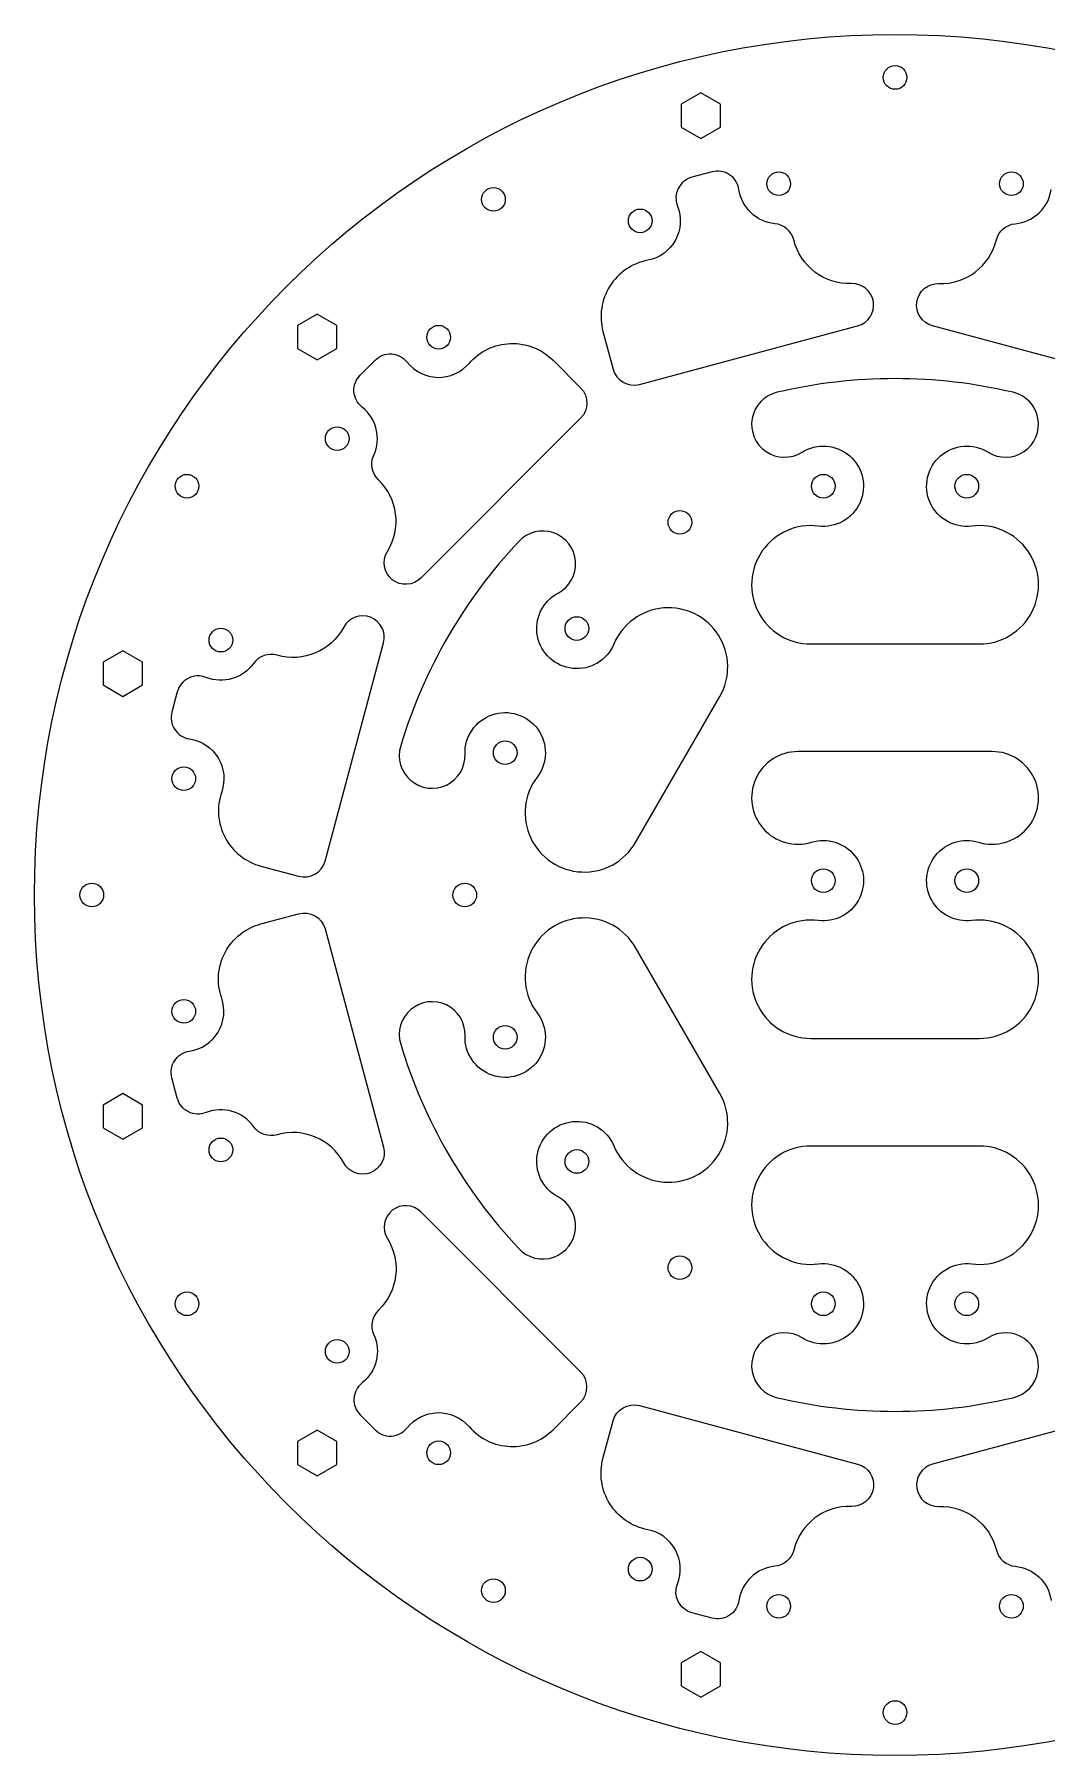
# Model space of a CAD drawing. Extents: x 238 to 873, y -413 to 222.
# Drawn here: x 238 to 612, y -413 to 222 of the extents above; entities that cross this region are included whole.
import ezdxf

# ---------------------------------------------------------------- set-up
doc = ezdxf.new("R2010")
doc.units = 0
doc.layers.get('0').update_dxf_attribs({"linetype": 'CONTINUOUS'})

msp = doc.modelspace()

# ---------------------------------------------------------------- linework, layer by layer
at = {"color": 7}
for p, q in [((483.935352, 200.027563), (476.65931, 195.825979)), ((491.211394, 195.825979), (483.935352, 200.027563)), ((476.65931, 195.825979), (476.65931, 187.422813)), ((491.211394, 187.422813), (491.211394, 195.825979)), ((476.65931, 187.422813), (483.935352, 183.223875)), ((483.935352, 183.223875), (491.211394, 187.422813)), ((488.13376, 170.883708), (480.679654, 168.886104)), ((342.460527, 118.345925), (335.184485, 114.145135)), ((349.736569, 114.145135), (342.460527, 118.345925)), ((335.184485, 114.145135), (335.184485, 105.743292)), ((349.736569, 105.743292), (349.736569, 114.145135)), ((447.875819, 111.987458), (451.599035, 98.0926)), ((461.320356, 92.479994), (541.824228, 114.050944)), ((649.929644, 92.479994), (569.425772, 114.050944)), ((335.184485, 105.743292), (342.460527, 101.542502)), ((342.460527, 101.542502), (349.736569, 105.743292)), ((358.324415, 95.937569), (363.781181, 101.394335)), ((429.458438, 101.354119), (439.630079, 91.182477)), ((512.067969, 89.547352), (512.067969, 89.547352)), ((599.182031, 89.547352), (599.182031, 89.547352)), ((439.630079, 79.957), (380.697052, 21.024238)), ((521.291608, 67.45676), (521.291608, 67.45676)), ((527.300825, 40.207588), (527.300825, 40.207588)), ((583.949175, 40.207588), (583.949175, 40.207588)), ((416.796008, 34.542065), (416.796008, 34.542065)), ((431.315283, 15.508998), (431.315283, 15.508998)), ((270.771938, -5.824092), (263.495896, -10.024881)), ((278.047979, -10.024881), (270.771938, -5.824092)), ((345.325435, -83.383336), (366.896385, -2.879544)), ((451.909127, -3.31981), (451.909127, -3.31981)), ((524.550217, -3.302083), (524.550217, -3.302083)), ((524.550217, -3.302083), (586.699783, -3.302083)), ((586.699783, -3.302083), (586.699783, -3.302083)), ((263.495896, -10.024881), (263.495896, -18.42646)), ((278.047979, -18.42646), (278.047979, -10.024881)), ((263.495896, -18.42646), (270.771938, -22.62725)), ((270.771938, -22.62725), (278.047979, -18.42646)), ((290.832646, -20.960904), (288.835042, -28.41501)), ((459.890019, -76.515837), (490.964802, -22.692602)), ((490.964802, -22.692602), (490.964802, -22.692602)), ((373.238977, -40.900962), (373.238977, -40.900962)), ((396.981627, -43.958487), (396.981627, -43.958487)), ((591.436883, -42.989583), (519.813117, -42.989583)), ((519.813117, -42.989583), (519.813117, -42.989583)), ((591.436883, -42.989583), (591.436883, -42.989583)), ((459.890019, -76.515837), (459.890019, -76.515837)), ((524.825119, -76.448262), (524.825119, -76.448262)), ((321.709256, -85.27291), (335.60385, -88.995995)), ((321.709256, -106.53959), (335.60385, -102.816505)), ((527.300825, -105.313299), (527.300825, -105.313299)), ((583.949175, -105.313299), (583.949175, -105.313299)), ((345.325435, -108.429164), (366.896385, -188.932956)), ((490.964802, -169.119898), (459.890019, -115.296663)), ((459.890019, -115.296663), (459.890019, -115.296663)), ((423.584952, -139.433648), (423.584952, -139.433648)), ((373.238977, -150.911537), (373.238977, -150.911537)), ((396.981627, -147.854012), (396.981627, -147.854012)), ((524.550217, -148.822917), (524.550217, -148.822917)), ((524.550217, -148.822917), (586.699783, -148.822917)), ((586.699783, -148.822917), (586.699783, -148.822917)), ((290.832646, -170.851596), (288.835042, -163.39749)), ((270.771938, -169.18525), (263.495896, -173.38604)), ((278.047979, -173.38604), (270.771938, -169.18525)), ((490.964802, -169.119898), (490.964802, -169.119898)), ((263.495896, -173.38604), (263.495896, -181.787619)), ((278.047979, -181.787619), (278.047979, -173.38604)), ((263.495896, -181.787619), (270.771938, -185.988408)), ((270.771938, -185.988408), (278.047979, -181.787619)), ((586.699783, -188.510417), (524.550217, -188.510417)), ((524.550217, -188.510417), (524.550217, -188.510417)), ((586.699783, -188.510417), (586.699783, -188.510417)), ((431.315283, -207.321498), (431.315283, -207.321498)), ((439.630079, -271.7695), (380.697052, -212.836737)), ((416.796008, -226.354565), (416.796008, -226.354565)), ((527.300825, -232.020087), (527.300825, -232.020087)), ((583.949175, -232.020087), (583.949175, -232.020087)), ((589.958392, -259.26926), (589.958392, -259.26926)), ((429.458438, -293.166619), (439.630079, -282.994977)), ((461.320356, -284.292494), (541.824228, -305.863444)), ((512.067969, -281.359852), (512.067969, -281.359852)), ((649.929644, -284.292494), (569.425772, -305.863444)), ((599.182031, -281.359852), (599.182031, -281.359852)), ((358.324415, -287.750069), (363.781181, -293.206835)), ((447.875819, -303.799958), (451.599035, -289.9051)), ((342.460527, -293.355002), (335.184485, -297.555792)), ((335.184485, -297.555792), (335.184485, -305.957635)), ((349.736569, -297.555792), (342.460527, -293.355002)), ((349.736569, -305.957635), (349.736569, -297.555792)), ((335.184485, -305.957635), (342.460527, -310.158425)), ((342.460527, -310.158425), (349.736569, -305.957635)), ((488.13376, -362.696208), (480.679654, -360.698604)), ((483.935352, -375.036375), (476.65931, -379.235312)), ((476.65931, -379.235312), (476.65931, -387.638479)), ((491.211394, -379.235312), (483.935352, -375.036375)), ((491.211394, -387.638479), (491.211394, -379.235312)), ((476.65931, -387.638479), (483.935352, -391.840062)), ((483.935352, -391.840062), (491.211394, -387.638479))]:
    msp.add_line(p, q, dxfattribs=at)
for points in [[(238.125, -95.90625), (238.125, 79.444238), (380.274513, 221.59375), (555.625, 221.59375)], [(555.625, 221.59375), (730.975488, 221.59375), (873.125, 79.444238), (873.125, -95.90625)], [(551.259375, 205.71875), (551.259375, 208.129104), (553.213931, 210.084375), (555.625, 210.084375)], [(555.625, 210.084375), (558.036069, 210.084375), (559.990625, 208.129104), (559.990625, 205.71875)], [(555.625, 201.353125), (553.213931, 201.353125), (551.259375, 203.308396), (551.259375, 205.71875)], [(559.990625, 205.71875), (559.990625, 203.308396), (558.036069, 201.353125), (555.625, 201.353125)], [(494.550435, 169.846542), (492.657342, 171.092729), (490.322394, 171.468438), (488.13376, 170.883708)], [(480.679654, 168.886104), (478.490756, 168.299258), (476.657194, 166.805421), (475.6404, 164.7803)], [(498.041877, 164.364904), (497.714058, 166.606983), (496.443529, 168.601942), (494.550435, 169.846542)], [(508.337079, 166.509617), (508.337079, 168.9205), (510.291556, 170.875771), (512.702704, 170.875771)], [(512.702704, 162.143992), (510.291556, 162.143992), (508.337079, 164.098469), (508.337079, 166.509617)], [(512.702704, 170.875771), (515.113587, 170.875771), (517.068329, 168.9205), (517.068329, 166.509617)], [(517.068329, 166.509617), (517.068329, 164.098469), (515.113587, 162.143992), (512.702704, 162.143992)], [(594.181671, 166.509617), (594.181671, 168.9205), (596.136413, 170.875771), (598.547296, 170.875771)], [(598.547296, 162.143992), (596.136413, 162.143992), (594.181671, 164.098469), (594.181671, 166.509617)], [(598.547296, 170.875771), (600.958444, 170.875771), (602.912921, 168.9205), (602.912921, 166.509617)], [(602.912921, 166.509617), (602.912921, 164.098469), (600.958444, 162.143992), (598.547296, 162.143992)], [(403.092708, 160.725825), (403.092708, 163.136973), (405.047185, 165.09145), (407.458333, 165.09145)], [(407.458333, 156.3602), (405.047185, 156.3602), (403.092708, 158.314942), (403.092708, 160.725825)], [(407.458333, 165.09145), (409.869481, 165.09145), (411.823958, 163.136973), (411.823958, 160.725825)], [(411.823958, 160.725825), (411.823958, 158.314942), (409.869481, 156.3602), (407.458333, 156.3602)], [(475.6404, 164.7803), (474.623606, 162.755444), (474.520948, 160.39245), (475.357825, 158.286631)], [(511.305175, 151.758831), (504.5075, 152.402827), (499.03036, 157.608769), (498.041877, 164.364904)], [(599.944825, 151.758831), (606.7425, 152.402827), (612.21964, 157.608769), (613.208123, 164.364904)], [(457.223283, 152.813725), (457.223283, 155.224873), (459.178025, 157.17935), (461.588908, 157.17935)], [(461.588908, 148.4481), (459.178025, 148.4481), (457.223283, 150.402577), (457.223283, 152.813725)], [(461.588908, 157.17935), (464.000056, 157.17935), (465.954533, 155.224873), (465.954533, 152.813725)], [(465.954533, 152.813725), (465.954533, 150.402577), (464.000056, 148.4481), (461.588908, 148.4481)], [(475.357825, 158.286631), (476.990569, 154.17924), (476.704025, 149.557233), (474.576775, 145.682675)], [(518.26451, 145.75226), (517.458325, 149.030713), (514.666442, 151.440538), (511.305175, 151.758831)], [(592.98549, 145.75226), (593.791675, 149.030713), (596.583558, 151.440538), (599.944825, 151.758831)], [(474.576775, 145.682675), (472.44926, 141.808117), (468.70329, 139.085554), (464.361212, 138.258731)], [(539.510499, 129.651306), (529.513879, 129.324546), (520.652904, 136.039671), (518.26451, 145.75226)], [(571.739501, 129.651306), (581.736121, 129.324546), (590.597096, 136.039671), (592.98549, 145.75226)], [(464.361213, 138.258731), (458.58086, 137.1578), (453.519646, 133.70049), (450.392271, 128.716269)], [(450.392271, 128.716269), (447.264631, 123.732313), (446.352877, 117.670973), (447.875819, 111.987458)], [(547.621486, 122.882471), (547.029825, 126.871594), (543.541056, 129.783069), (539.510499, 129.651306)], [(563.628514, 122.882471), (564.220175, 126.871594), (567.708944, 129.783069), (571.739501, 129.651306)], [(541.824228, 114.050944), (545.719556, 115.094725), (548.213121, 118.893348), (547.621486, 122.882471)], [(569.425772, 114.050944), (565.530444, 115.094725), (563.036879, 118.893348), (563.628514, 122.882471)], [(382.8796, 109.891165), (382.8796, 112.302313), (384.834077, 114.25679), (387.245225, 114.25679)], [(387.245225, 105.52554), (384.834077, 105.52554), (382.8796, 107.480281), (382.8796, 109.891165)], [(387.245225, 114.25679), (389.656373, 114.25679), (391.61085, 112.302313), (391.61085, 109.891165)], [(391.61085, 109.891165), (391.61085, 107.480281), (389.656373, 105.52554), (387.245225, 105.52554)], [(363.781181, 101.394335), (365.383498, 102.996652), (367.594092, 103.837763), (369.856015, 103.705735)], [(369.856015, 103.705735), (372.118202, 103.573708), (374.216083, 102.481244), (375.621021, 100.703773)], [(398.464088, 100.212971), (402.30769, 104.668554), (407.832454, 107.322854), (413.712554, 107.539283)], [(413.712554, 107.539283), (419.592654, 107.755713), (425.2976, 105.514692), (429.458438, 101.354119)], [(356.013015, 89.862735), (355.880988, 92.124658), (356.722098, 94.335252), (358.324415, 95.937569)], [(375.621021, 100.703773), (378.36184, 97.235879), (382.50786, 95.172923), (386.926931, 95.077938)], [(386.926931, 95.077938), (391.346267, 94.983217), (395.576954, 96.866256), (398.464088, 100.212971)], [(451.599035, 98.0926), (452.733569, 93.858208), (457.085965, 91.34546), (461.320356, 92.479994)], [(599.182031, 89.547352), (570.533821, 96.275971), (540.716179, 96.275971), (512.067969, 89.547352)], [(359.014977, 84.097729), (357.237506, 85.502667), (356.145042, 87.600548), (356.013015, 89.862735)], [(439.630079, 91.182477), (442.729938, 88.082619), (442.729938, 83.056858), (439.630079, 79.957)], [(512.067969, 89.547352), (507.380346, 88.446421), (503.787304, 84.677696), (502.911004, 79.943242)], [(608.338996, 79.943242), (607.462696, 84.677696), (603.869654, 88.446421), (599.182031, 89.547352)], [(363.300698, 66.308469), (366.141794, 72.517181), (364.371996, 79.863602), (359.014977, 84.097729)], [(345.46196, 72.473525), (345.46196, 74.884673), (347.416437, 76.83915), (349.827585, 76.83915)], [(349.827585, 76.83915), (352.238469, 76.83915), (354.19321, 74.884673), (354.19321, 72.473525)], [(502.911004, 79.943242), (502.034704, 75.208523), (504.040775, 70.40369), (508.023813, 67.697796)], [(603.226188, 67.697796), (607.209225, 70.40369), (609.215296, 75.208523), (608.338996, 79.943242)], [(349.827585, 68.1079), (347.416437, 68.1079), (345.46196, 70.062377), (345.46196, 72.473525)], [(354.19321, 72.473525), (354.19321, 70.062377), (352.238469, 68.1079), (349.827585, 68.1079)], [(521.291608, 67.45676), (526.818754, 70.924919), (533.964383, 70.369029), (538.88857, 66.087277)], [(572.36143, 66.087277), (577.285617, 70.369029), (584.431246, 70.924919), (589.958392, 67.45676)], [(365.022871, 57.27824), (362.586588, 59.615569), (361.89576, 63.238244), (363.300698, 66.308469)], [(508.023813, 67.697796), (512.00685, 64.992167), (517.212792, 64.897446), (521.291608, 67.45676)], [(538.88857, 66.087277), (543.812783, 61.80579), (545.356283, 54.806767), (542.689627, 48.85126)], [(568.560373, 48.85126), (565.893717, 54.806767), (567.437217, 61.80579), (572.36143, 66.087277)], [(589.958392, 67.45676), (594.037208, 64.897446), (599.24315, 64.992167), (603.226188, 67.697796)], [(290.044188, 54.90625), (290.044188, 57.317398), (291.998929, 59.271875), (294.410077, 59.271875)], [(294.410077, 59.271875), (296.821225, 59.271875), (298.775702, 57.317398), (298.775702, 54.90625)], [(368.343656, 30.828108), (373.625004, 39.322027), (372.240175, 50.3533), (365.022871, 57.27824)], [(524.801042, 54.90625), (524.801042, 57.317398), (526.755519, 59.271875), (529.166667, 59.271875)], [(529.166667, 59.271875), (531.577735, 59.271875), (533.532292, 57.317398), (533.532292, 54.90625)], [(577.717708, 54.90625), (577.717708, 57.317398), (579.672265, 59.271875), (582.083333, 59.271875)], [(582.083333, 59.271875), (584.494481, 59.271875), (586.448958, 57.317398), (586.448958, 54.90625)], [(294.410077, 50.540625), (291.998929, 50.540625), (290.044188, 52.495102), (290.044188, 54.90625)], [(298.775702, 54.90625), (298.775702, 52.495102), (296.821225, 50.540625), (294.410077, 50.540625)], [(529.166667, 50.540625), (526.755519, 50.540625), (524.801042, 52.495102), (524.801042, 54.90625)], [(533.532292, 54.90625), (533.532292, 52.495102), (531.577735, 50.540625), (529.166667, 50.540625)], [(582.083333, 50.540625), (579.672265, 50.540625), (577.717708, 52.495102), (577.717708, 54.90625)], [(586.448958, 54.90625), (586.448958, 52.495102), (584.494481, 50.540625), (582.083333, 50.540625)], [(471.884375, 41.575219), (471.884375, 43.986367), (473.838852, 45.940844), (476.25, 45.940844)], [(476.25, 45.940844), (478.661148, 45.940844), (480.615625, 43.986367), (480.615625, 41.575219)], [(542.689627, 48.85126), (540.022997, 42.895754), (533.774094, 39.385792), (527.300825, 40.207588)], [(583.949175, 40.207588), (577.475906, 39.385792), (571.227003, 42.895754), (568.560373, 48.85126)], [(429.692065, 37.670233), (425.153402, 39.278635), (420.093246, 38.051233), (416.796008, 34.542065)], [(476.25, 37.209594), (473.838852, 37.209594), (471.884375, 39.164335), (471.884375, 41.575219)], [(480.615625, 41.575219), (480.615625, 39.164335), (478.661148, 37.209594), (476.25, 37.209594)], [(527.300825, 40.207588), (519.232885, 41.23179), (511.2639, 37.68849), (506.619669, 31.012258)], [(604.630331, 31.012258), (599.9861, 37.68849), (592.017115, 41.23179), (583.949175, 40.207588)], [(416.796008, 34.542065), (396.644813, 13.096263), (381.736071, -12.726542), (373.238977, -40.900962)], [(437.74016, 27.119708), (437.388529, 31.921896), (434.230462, 36.061831), (429.692065, 37.670233)], [(370.150231, 20.4194), (366.991371, 22.926327), (366.21429, 27.403342), (368.343656, 30.828108)], [(431.315283, 15.508998), (435.570842, 17.761396), (438.092056, 22.317256), (437.74016, 27.119708)], [(506.619669, 31.012258), (501.975702, 24.336027), (501.425369, 15.632294), (505.191713, 8.424515)], [(606.058288, 8.424515), (609.824631, 15.632294), (609.274298, 24.336027), (604.630331, 31.012258)], [(380.697052, 21.024238), (377.845638, 18.172558), (373.309092, 17.912473), (370.150231, 20.4194)], [(423.702692, -0.415215), (422.456769, 5.990083), (425.547896, 12.456235), (431.315283, 15.508998)], [(362.146585, 6.556821), (358.396117, 8.039017), (354.13024, 6.473477), (352.229208, 2.916948)], [(366.896385, -2.879544), (367.940167, 1.015917), (365.897054, 5.074625), (362.146585, 6.556821)], [(433.881213, 2.41371), (433.881213, 4.824594), (435.83569, 6.779335), (438.246838, 6.779335)], [(438.246838, 6.779335), (440.657721, 6.779335), (442.612462, 4.824594), (442.612462, 2.41371)], [(470.213002, 9.9927), (462.109079, 9.309017), (455.056081, 4.179275), (451.909127, -3.31981)], [(490.488552, -0.064377), (486.129542, 6.801296), (478.316925, 10.676648), (470.213002, 9.9927)], [(505.191713, 8.424515), (508.958321, 1.216471), (516.417454, -3.302083), (524.550217, -3.302083)], [(586.699783, -3.302083), (594.832546, -3.302083), (602.291679, 1.216471), (606.058288, 8.424515)], [(302.5394, -1.870158), (302.5394, 0.540725), (304.493877, 2.495467), (306.905025, 2.495467)], [(306.905025, 2.495467), (309.316173, 2.495467), (311.27065, 0.540725), (311.27065, -1.870158)], [(352.229208, 2.916948), (347.514069, -5.903731), (337.268079, -10.220144), (327.662381, -7.432229)], [(438.246838, -1.951915), (435.83569, -1.951915), (433.881213, 0.002563), (433.881213, 2.41371)], [(442.612462, 2.41371), (442.612462, 0.002563), (440.657721, -1.951915), (438.246838, -1.951915)], [(306.905025, -6.235783), (304.493877, -6.235783), (302.5394, -4.281306), (302.5394, -1.870158)], [(311.27065, -1.870158), (311.27065, -4.281306), (309.316173, -6.235783), (306.905025, -6.235783)], [(436.728923, -12.325169), (430.2379, -11.656831), (424.94835, -6.820512), (423.702692, -0.415215)], [(451.909127, -3.31981), (449.384208, -9.3367), (443.219946, -12.993506), (436.728923, -12.325169)], [(490.964802, -22.692602), (495.031183, -15.649394), (494.847827, -6.930315), (490.488552, -0.064377)], [(318.980873, -10.455623), (315.024294, -16.020604), (307.777092, -18.161083), (301.432119, -15.639075)], [(327.662381, -7.432229), (324.419913, -6.491106), (320.937202, -7.703956), (318.980873, -10.455623)], [(294.93845, -15.92165), (292.913329, -16.938444), (291.419492, -18.772006), (290.832646, -20.960904)], [(301.432119, -15.639075), (299.3263, -14.802198), (296.963306, -14.904856), (294.93845, -15.92165)], [(288.835042, -28.41501), (288.250313, -30.603644), (288.626021, -32.938592), (289.872208, -34.831685)], [(396.981627, -43.958487), (396.741915, -37.437567), (400.796125, -31.527304), (406.966208, -29.403494)], [(406.966208, -29.403494), (413.136292, -27.279948), (419.969156, -29.442652), (423.793708, -34.729821)], [(289.872208, -34.831685), (291.116808, -36.724779), (293.111767, -37.995308), (295.353846, -38.323127)], [(423.793708, -34.729821), (427.617996, -40.01699), (427.533329, -47.183758), (423.584952, -52.378852)], [(295.353846, -38.323127), (299.727408, -38.96289), (303.58715, -41.52194), (305.878706, -45.301777)], [(373.238977, -40.900962), (371.848592, -45.511062), (373.315706, -50.506925), (376.978069, -53.633242)], [(390.139238, -55.327898), (394.473906, -53.231604), (397.158898, -48.7702), (396.981627, -43.958487)], [(407.422879, -43.41371), (407.422879, -41.002562), (409.377356, -39.048085), (411.788504, -39.048085)], [(411.788504, -47.779335), (409.377356, -47.779335), (407.422879, -45.824594), (407.422879, -43.41371)], [(411.788504, -39.048085), (414.199388, -39.048085), (416.154129, -41.002562), (416.154129, -43.41371)], [(416.154129, -43.41371), (416.154129, -45.824594), (414.199388, -47.779335), (411.788504, -47.779335)], [(519.813117, -42.989583), (513.092171, -42.989583), (506.994054, -46.925525), (504.226248, -53.049835)], [(607.023752, -53.049835), (604.255946, -46.925525), (598.157829, -42.989583), (591.436883, -42.989583)], [(288.842979, -52.983954), (288.842979, -50.572806), (290.79825, -48.618329), (293.209133, -48.618329)], [(293.209133, -48.618329), (295.620281, -48.618329), (297.574758, -50.572806), (297.574758, -52.983954)], [(305.878706, -45.301777), (308.170527, -49.08135), (308.655244, -53.686687), (307.2003, -57.860754)], [(293.209133, -57.349579), (290.79825, -57.349579), (288.842979, -55.394837), (288.842979, -52.983954)], [(297.574758, -52.983954), (297.574758, -55.394837), (295.620281, -57.349579), (293.209133, -57.349579)], [(376.978069, -53.633242), (380.640167, -56.759558), (385.804304, -57.424456), (390.139238, -55.327898)], [(423.584952, -52.378852), (418.663967, -58.853735), (417.747979, -67.526512), (421.207671, -74.886718)], [(504.226248, -53.049835), (501.458442, -59.17441), (502.533444, -66.352292), (506.974475, -71.396758)], [(604.275525, -71.396758), (608.716556, -66.352292), (609.791558, -59.17441), (607.023752, -53.049835)], [(307.2003, -57.860754), (305.26355, -63.417004), (305.7271, -69.528641), (308.479825, -74.729265)], [(308.479825, -74.729265), (311.232285, -79.929862), (316.025477, -83.749969), (321.709256, -85.27291)], [(421.207671, -74.886718), (424.667363, -82.246791), (431.92991, -87.075146), (440.055529, -87.417358)], [(506.974475, -71.396758), (511.415506, -76.441304), (518.399183, -78.417609), (524.825119, -76.448262)], [(524.825119, -76.448262), (530.60809, -74.675951), (536.887764, -76.596667), (540.689906, -81.300694)], [(570.560094, -81.300694), (574.362236, -76.596667), (580.64191, -74.675951), (586.424881, -76.448262)], [(586.424881, -76.448262), (592.850817, -78.417609), (599.834494, -76.441383), (604.275525, -71.396758)], [(440.055529, -87.417358), (448.180883, -87.75957), (455.823638, -83.55894), (459.890019, -76.515837)], [(540.689906, -81.300694), (544.492021, -86.004695), (545.053176, -92.54755), (542.10757, -97.8303)], [(569.14243, -97.8303), (566.196824, -92.54755), (566.757979, -86.004695), (570.560094, -81.300694)], [(335.60385, -88.995995), (339.838242, -90.130581), (344.190902, -87.617727), (345.325435, -83.383336)], [(524.801042, -90.614583), (524.801042, -88.203515), (526.755519, -86.248958), (529.166667, -86.248958)], [(529.166667, -86.248958), (531.577735, -86.248958), (533.532292, -88.203515), (533.532292, -90.614583)], [(577.717708, -90.614583), (577.717708, -88.203515), (579.672265, -86.248958), (582.083333, -86.248958)], [(582.083333, -86.248958), (584.494481, -86.248958), (586.448958, -88.203515), (586.448958, -90.614583)], [(254.926042, -95.90625), (254.926042, -93.495181), (256.881312, -91.540625), (259.291667, -91.540625)], [(259.291667, -91.540625), (261.702021, -91.540625), (263.657292, -93.495181), (263.657292, -95.90625)], [(392.509375, -95.90625), (392.509375, -93.495181), (394.463852, -91.540625), (396.875, -91.540625)], [(396.875, -91.540625), (399.286148, -91.540625), (401.240625, -93.495181), (401.240625, -95.90625)], [(529.166667, -94.980208), (526.755519, -94.980208), (524.801042, -93.025652), (524.801042, -90.614583)], [(533.532292, -90.614583), (533.532292, -93.025652), (531.577735, -94.980208), (529.166667, -94.980208)], [(582.083333, -94.980208), (579.672265, -94.980208), (577.717708, -93.025652), (577.717708, -90.614583)], [(586.448958, -90.614583), (586.448958, -93.025652), (584.494481, -94.980208), (582.083333, -94.980208)], [(555.625, -413.40625), (380.274513, -413.40625), (238.125, -271.256737), (238.125, -95.90625)], [(259.291667, -100.271875), (256.881312, -100.271875), (254.926042, -98.317319), (254.926042, -95.90625)], [(263.657292, -95.90625), (263.657292, -98.317319), (261.702021, -100.271875), (259.291667, -100.271875)], [(396.875, -100.271875), (394.463852, -100.271875), (392.509375, -98.317319), (392.509375, -95.90625)], [(401.240625, -95.90625), (401.240625, -98.317319), (399.286148, -100.271875), (396.875, -100.271875)], [(542.10757, -97.8303), (539.161964, -103.11305), (533.301046, -106.075008), (527.300825, -105.313299)], [(873.125, -95.90625), (873.125, -271.256737), (730.975488, -413.40625), (555.625, -413.40625)], [(583.949175, -105.313299), (577.948954, -106.075008), (572.088036, -103.11305), (569.14243, -97.8303)], [(308.479825, -117.083235), (311.232285, -111.882638), (316.025477, -108.062531), (321.709256, -106.53959)], [(335.60385, -102.816505), (339.838242, -101.681919), (344.190902, -104.194773), (345.325435, -108.429164)], [(440.055529, -104.395142), (431.92991, -104.737354), (424.667362, -109.565709), (421.207671, -116.925782)], [(459.890019, -115.296663), (455.823638, -108.25356), (448.180883, -104.05293), (440.055529, -104.395142)], [(527.300825, -105.313299), (519.232885, -104.289097), (511.2639, -107.832238), (506.619669, -114.508522)], [(604.630331, -114.508522), (599.9861, -107.832238), (592.017115, -104.289097), (583.949175, -105.313299)], [(307.2003, -133.951746), (305.26355, -128.395496), (305.7271, -122.283859), (308.479825, -117.083235)], [(421.207671, -116.925782), (417.747979, -124.285987), (418.663967, -132.958765), (423.584952, -139.433648)], [(506.619669, -114.508522), (501.975702, -121.184806), (501.425369, -129.88854), (505.191713, -137.096319)], [(606.058288, -137.096319), (609.824631, -129.88854), (609.274298, -121.184806), (604.630331, -114.508522)], [(288.842979, -138.828546), (288.842979, -136.417662), (290.79825, -134.462921), (293.209133, -134.462921)], [(293.209133, -143.194171), (290.79825, -143.194171), (288.842979, -141.239694), (288.842979, -138.828546)], [(293.209133, -134.462921), (295.620281, -134.462921), (297.574758, -136.417662), (297.574758, -138.828546)], [(297.574758, -138.828546), (297.574758, -141.239694), (295.620281, -143.194171), (293.209133, -143.194171)], [(305.878706, -146.510723), (308.170527, -142.73115), (308.655244, -138.125812), (307.2003, -133.951746)], [(376.978069, -138.179258), (373.315706, -141.305575), (371.848592, -146.301437), (373.238977, -150.911537)], [(390.139237, -136.484602), (385.804304, -134.388044), (380.640167, -135.052942), (376.978069, -138.179258)], [(396.981627, -147.854012), (397.158898, -143.0423), (394.473906, -138.580896), (390.139237, -136.484602)], [(423.584952, -139.433648), (427.533329, -144.628742), (427.617996, -151.79551), (423.793708, -157.082679)], [(505.191713, -137.096319), (508.958321, -144.304362), (516.417454, -148.822917), (524.550217, -148.822917)], [(586.699783, -148.822917), (594.832546, -148.822917), (602.291679, -144.304362), (606.058288, -137.096319)], [(407.422879, -148.39879), (407.422879, -145.987906), (409.377356, -144.033165), (411.788504, -144.033165)], [(411.788504, -144.033165), (414.199388, -144.033165), (416.154129, -145.987906), (416.154129, -148.39879)], [(295.353846, -153.489373), (299.727408, -152.84961), (303.58715, -150.29056), (305.878706, -146.510723)], [(373.238977, -150.911537), (381.736071, -179.085958), (396.644812, -204.908762), (416.796008, -226.354565)], [(406.966208, -162.409006), (400.796125, -160.285196), (396.741915, -154.374933), (396.981627, -147.854012)], [(411.788504, -152.764415), (409.377356, -152.764415), (407.422879, -150.809937), (407.422879, -148.39879)], [(416.154129, -148.39879), (416.154129, -150.809937), (414.199388, -152.764415), (411.788504, -152.764415)], [(288.835042, -163.39749), (288.250313, -161.208856), (288.626021, -158.873908), (289.872208, -156.980815)], [(289.872208, -156.980815), (291.116808, -155.087721), (293.111767, -153.817192), (295.353846, -153.489373)], [(423.793708, -157.082679), (419.969156, -162.369848), (413.136292, -164.532552), (406.966208, -162.409006)], [(294.93845, -175.89085), (292.913329, -174.874056), (291.419492, -173.040494), (290.832646, -170.851596)], [(490.488552, -191.748123), (494.847827, -184.882185), (495.031183, -176.163106), (490.964802, -169.119898)], [(301.432119, -176.173425), (299.3263, -177.010302), (296.963306, -176.907644), (294.93845, -175.89085)], [(318.980873, -181.356877), (315.024294, -175.791896), (307.777092, -173.651417), (301.432119, -176.173425)], [(327.662381, -184.380271), (324.419913, -185.321394), (320.937202, -184.108544), (318.980873, -181.356877)], [(352.229208, -194.729448), (347.514069, -185.908769), (337.268079, -181.592356), (327.662381, -184.380271)], [(423.702692, -191.397285), (424.94835, -184.991987), (430.2379, -180.155669), (436.728923, -179.487331)], [(436.728923, -179.487331), (443.219946, -178.818994), (449.384208, -182.4758), (451.909127, -188.49269)], [(302.5394, -189.942342), (302.5394, -187.531194), (304.493877, -185.576717), (306.905025, -185.576717)], [(306.905025, -194.307967), (304.493877, -194.307967), (302.5394, -192.353225), (302.5394, -189.942342)], [(306.905025, -185.576717), (309.316173, -185.576717), (311.27065, -187.531194), (311.27065, -189.942342)], [(311.27065, -189.942342), (311.27065, -192.353225), (309.316173, -194.307967), (306.905025, -194.307967)], [(366.896385, -188.932956), (367.940167, -192.828417), (365.897054, -196.887125), (362.146585, -198.369321)], [(433.881213, -194.22621), (433.881213, -191.815062), (435.83569, -189.860585), (438.246838, -189.860585)], [(438.246838, -189.860585), (440.657721, -189.860585), (442.612462, -191.815062), (442.612462, -194.22621)], [(451.909127, -188.49269), (455.056081, -195.991775), (462.109079, -201.121517), (470.213002, -201.8052)], [(524.550217, -188.510417), (516.417454, -188.510417), (508.958321, -193.028971), (505.191712, -200.237015)], [(606.058287, -200.237015), (602.291679, -193.028971), (594.832546, -188.510417), (586.699783, -188.510417)], [(362.146585, -198.369321), (358.396117, -199.851517), (354.13024, -198.285977), (352.229208, -194.729448)], [(431.315283, -207.321498), (425.547896, -204.268735), (422.456769, -197.802583), (423.702692, -191.397285)], [(438.246838, -198.591835), (435.83569, -198.591835), (433.881213, -196.637094), (433.881213, -194.22621)], [(442.612462, -194.22621), (442.612462, -196.637094), (440.657721, -198.591835), (438.246838, -198.591835)], [(470.213002, -201.8052), (478.316925, -202.489148), (486.129542, -198.613796), (490.488552, -191.748123)], [(505.191712, -200.237015), (501.425369, -207.444794), (501.975702, -216.148527), (506.619669, -222.824758)], [(604.630331, -222.824758), (609.274298, -216.148527), (609.824631, -207.444794), (606.058287, -200.237015)], [(437.74016, -218.932208), (438.092056, -214.129756), (435.570842, -209.573896), (431.315283, -207.321498)], [(370.150231, -212.2319), (366.991371, -214.738827), (366.21429, -219.215842), (368.343656, -222.640608)], [(380.697052, -212.836737), (377.845638, -209.985058), (373.309092, -209.724973), (370.150231, -212.2319)], [(429.692065, -229.482733), (434.230462, -227.874331), (437.388529, -223.734396), (437.74016, -218.932208)], [(368.343656, -222.640608), (373.625004, -231.134527), (372.240175, -242.1658), (365.022871, -249.09074)], [(416.796008, -226.354565), (420.093246, -229.863733), (425.153402, -231.091135), (429.692065, -229.482733)], [(506.619669, -222.824758), (511.2639, -229.50099), (519.232885, -233.04429), (527.300825, -232.020087)], [(583.949175, -232.020087), (592.017115, -233.04429), (599.9861, -229.50099), (604.630331, -222.824758)], [(471.884375, -233.387719), (471.884375, -230.976835), (473.838852, -229.022094), (476.25, -229.022094)], [(476.25, -237.753344), (473.838852, -237.753344), (471.884375, -235.798867), (471.884375, -233.387719)], [(476.25, -229.022094), (478.661148, -229.022094), (480.615625, -230.976835), (480.615625, -233.387719)], [(480.615625, -233.387719), (480.615625, -235.798867), (478.661148, -237.753344), (476.25, -237.753344)], [(527.300825, -232.020087), (533.774094, -231.198292), (540.022997, -234.708254), (542.689627, -240.66376)], [(568.560373, -240.66376), (571.227003, -234.708254), (577.475906, -231.198292), (583.949175, -232.020087)], [(542.689627, -240.66376), (545.356283, -246.619267), (543.812783, -253.61829), (538.88857, -257.899777)], [(572.36143, -257.899777), (567.437217, -253.61829), (565.893717, -246.619267), (568.560373, -240.66376)], [(290.044188, -246.71875), (290.044188, -244.307602), (291.998929, -242.353125), (294.410077, -242.353125)], [(294.410077, -251.084375), (291.998929, -251.084375), (290.044188, -249.129898), (290.044188, -246.71875)], [(294.410077, -242.353125), (296.821225, -242.353125), (298.775702, -244.307602), (298.775702, -246.71875)], [(298.775702, -246.71875), (298.775702, -249.129898), (296.821225, -251.084375), (294.410077, -251.084375)], [(524.801042, -246.71875), (524.801042, -244.307602), (526.755519, -242.353125), (529.166667, -242.353125)], [(529.166667, -251.084375), (526.755519, -251.084375), (524.801042, -249.129898), (524.801042, -246.71875)], [(529.166667, -242.353125), (531.577735, -242.353125), (533.532292, -244.307602), (533.532292, -246.71875)], [(533.532292, -246.71875), (533.532292, -249.129898), (531.577735, -251.084375), (529.166667, -251.084375)], [(577.717708, -246.71875), (577.717708, -244.307602), (579.672265, -242.353125), (582.083333, -242.353125)], [(582.083333, -251.084375), (579.672265, -251.084375), (577.717708, -249.129898), (577.717708, -246.71875)], [(582.083333, -242.353125), (584.494481, -242.353125), (586.448958, -244.307602), (586.448958, -246.71875)], [(586.448958, -246.71875), (586.448958, -249.129898), (584.494481, -251.084375), (582.083333, -251.084375)], [(365.022871, -249.09074), (362.586588, -251.428069), (361.89576, -255.050744), (363.300698, -258.120969)], [(345.46196, -264.286025), (345.46196, -261.874877), (347.416437, -259.9204), (349.827585, -259.9204)], [(349.827585, -259.9204), (352.238469, -259.9204), (354.19321, -261.874877), (354.19321, -264.286025)], [(363.300698, -258.120969), (366.141794, -264.329681), (364.371996, -271.676102), (359.014977, -275.910229)], [(508.023813, -259.510296), (504.040775, -262.21619), (502.034704, -267.021023), (502.911004, -271.755742)], [(521.291608, -259.26926), (517.212792, -256.709946), (512.00685, -256.804667), (508.023813, -259.510296)], [(538.88857, -257.899777), (533.964383, -262.181529), (526.818754, -262.737419), (521.291608, -259.26926)], [(589.958392, -259.26926), (584.431246, -262.737419), (577.285617, -262.181529), (572.36143, -257.899777)], [(603.226187, -259.510296), (599.24315, -256.804667), (594.037208, -256.709946), (589.958392, -259.26926)], [(608.338996, -271.755742), (609.215296, -267.021023), (607.209225, -262.21619), (603.226187, -259.510296)], [(349.827585, -268.65165), (347.416437, -268.65165), (345.46196, -266.697173), (345.46196, -264.286025)], [(354.19321, -264.286025), (354.19321, -266.697173), (352.238469, -268.65165), (349.827585, -268.65165)], [(439.630079, -282.994977), (442.729938, -279.895119), (442.729938, -274.869358), (439.630079, -271.7695)], [(502.911004, -271.755742), (503.787304, -276.490196), (507.380346, -280.258921), (512.067969, -281.359852)], [(599.182031, -281.359852), (603.869654, -280.258921), (607.462696, -276.490196), (608.338996, -271.755742)], [(359.014977, -275.910229), (357.237506, -277.315167), (356.145042, -279.413048), (356.013015, -281.675235)], [(356.013015, -281.675235), (355.880988, -283.937158), (356.722098, -286.147752), (358.324415, -287.750069)], [(451.599035, -289.9051), (452.733569, -285.670708), (457.085965, -283.15796), (461.320356, -284.292494)], [(512.067969, -281.359852), (540.716179, -288.088471), (570.533821, -288.088471), (599.182031, -281.359852)], [(375.621021, -292.516273), (378.36184, -289.048379), (382.50786, -286.985423), (386.926931, -286.890437)], [(386.926931, -286.890437), (391.346267, -286.795717), (395.576954, -288.678756), (398.464088, -292.025471)], [(398.464088, -292.025471), (402.30769, -296.481054), (407.832454, -299.135354), (413.712554, -299.351783)], [(363.781181, -293.206835), (365.383498, -294.809152), (367.594092, -295.650262), (369.856015, -295.518235)], [(369.856015, -295.518235), (372.118202, -295.386208), (374.216083, -294.293744), (375.621021, -292.516273)], [(382.8796, -301.703665), (382.8796, -299.292781), (384.834077, -297.33804), (387.245225, -297.33804)], [(387.245225, -297.33804), (389.656373, -297.33804), (391.61085, -299.292781), (391.61085, -301.703665)], [(413.712554, -299.351783), (419.592654, -299.568212), (425.2976, -297.327192), (429.458438, -293.166619)], [(387.245225, -306.06929), (384.834077, -306.06929), (382.8796, -304.114812), (382.8796, -301.703665)], [(391.61085, -301.703665), (391.61085, -304.114812), (389.656373, -306.06929), (387.245225, -306.06929)], [(450.392271, -320.528769), (447.264631, -315.544812), (446.352877, -309.483473), (447.875819, -303.799958)], [(541.824228, -305.863444), (545.719556, -306.907225), (548.213121, -310.705848), (547.621486, -314.694971)], [(569.425772, -305.863444), (565.530444, -306.907225), (563.036879, -310.705848), (563.628514, -314.694971)], [(547.621486, -314.694971), (547.029825, -318.684094), (543.541056, -321.595569), (539.510499, -321.463806)], [(563.628514, -314.694971), (564.220175, -318.684094), (567.708944, -321.595569), (571.739501, -321.463806)], [(464.361213, -330.071231), (458.58086, -328.9703), (453.519646, -325.51299), (450.392271, -320.528769)], [(539.510499, -321.463806), (529.513879, -321.137046), (520.652904, -327.852171), (518.26451, -337.56476)], [(571.739501, -321.463806), (581.736121, -321.137046), (590.597096, -327.852171), (592.98549, -337.56476)], [(474.576775, -337.495175), (472.44926, -333.620617), (468.70329, -330.898054), (464.361212, -330.071231)], [(457.223283, -344.626225), (457.223283, -342.215077), (459.178025, -340.2606), (461.588908, -340.2606)], [(461.588908, -340.2606), (464.000056, -340.2606), (465.954533, -342.215077), (465.954533, -344.626225)], [(475.357825, -350.099131), (476.990569, -345.99174), (476.704025, -341.369733), (474.576775, -337.495175)], [(518.26451, -337.56476), (517.458325, -340.843212), (514.666442, -343.253037), (511.305175, -343.571331)], [(592.98549, -337.56476), (593.791675, -340.843212), (596.583558, -343.253037), (599.944825, -343.571331)], [(403.092708, -352.538325), (403.092708, -350.127442), (405.047185, -348.1727), (407.458333, -348.1727)], [(407.458333, -348.1727), (409.869481, -348.1727), (411.823958, -350.127442), (411.823958, -352.538325)], [(461.588908, -348.99185), (459.178025, -348.99185), (457.223283, -347.037373), (457.223283, -344.626225)], [(465.954533, -344.626225), (465.954533, -347.037373), (464.000056, -348.99185), (461.588908, -348.99185)], [(511.305175, -343.571331), (504.5075, -344.215327), (499.03036, -349.421269), (498.041877, -356.177404)], [(599.944825, -343.571331), (606.7425, -344.215327), (612.21964, -349.421269), (613.208123, -356.177404)], [(407.458333, -356.90395), (405.047185, -356.90395), (403.092708, -354.949473), (403.092708, -352.538325)], [(411.823958, -352.538325), (411.823958, -354.949473), (409.869481, -356.90395), (407.458333, -356.90395)], [(475.6404, -356.5928), (474.623606, -354.567944), (474.520948, -352.20495), (475.357825, -350.099131)], [(508.337079, -358.322117), (508.337079, -355.910969), (510.291556, -353.956492), (512.702704, -353.956492)], [(512.702704, -353.956492), (515.113587, -353.956492), (517.068329, -355.910969), (517.068329, -358.322117)], [(594.181671, -358.322117), (594.181671, -355.910969), (596.136413, -353.956492), (598.547296, -353.956492)], [(598.547296, -353.956492), (600.958444, -353.956492), (602.912921, -355.910969), (602.912921, -358.322117)], [(480.679654, -360.698604), (478.490756, -360.111758), (476.657194, -358.617921), (475.6404, -356.5928)], [(494.550435, -361.659042), (492.657342, -362.905229), (490.322394, -363.280937), (488.13376, -362.696208)], [(498.041877, -356.177404), (497.714058, -358.419483), (496.443529, -360.414442), (494.550435, -361.659042)], [(512.702704, -362.688271), (510.291556, -362.688271), (508.337079, -360.733), (508.337079, -358.322117)], [(517.068329, -358.322117), (517.068329, -360.733), (515.113587, -362.688271), (512.702704, -362.688271)], [(598.547296, -362.688271), (596.136413, -362.688271), (594.181671, -360.733), (594.181671, -358.322117)], [(602.912921, -358.322117), (602.912921, -360.733), (600.958444, -362.688271), (598.547296, -362.688271)], [(551.259375, -397.53125), (551.259375, -395.120896), (553.213931, -393.165625), (555.625, -393.165625)], [(555.625, -393.165625), (558.036069, -393.165625), (559.990625, -395.120896), (559.990625, -397.53125)], [(555.625, -401.896875), (553.213931, -401.896875), (551.259375, -399.941604), (551.259375, -397.53125)], [(559.990625, -397.53125), (559.990625, -399.941604), (558.036069, -401.896875), (555.625, -401.896875)]]:
    msp.add_open_spline(points, degree=3, dxfattribs=at)

doc.saveas('drawing.dxf')
